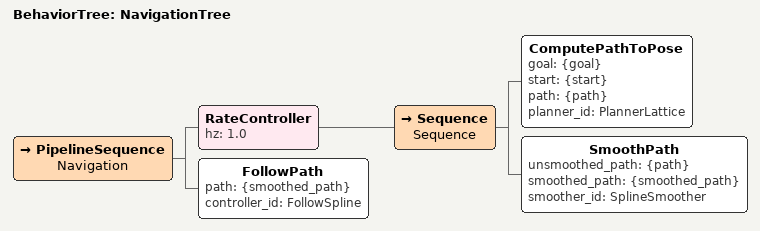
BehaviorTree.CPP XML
<root BTCPP_format="4" main_tree_to_execute="NavigationTree">

  <BehaviorTree ID="NavigationTree">
      <PipelineSequence name="Navigation">
        <RateController hz="1.0">
           <Sequence name="Sequence">
            <ComputePathToPose goal="{goal}" start="{start}" path="{path}" planner_id="PlannerLattice"/>
            <SmoothPath unsmoothed_path="{path}" smoothed_path="{smoothed_path}" smoother_id="SplineSmoother"/>
            </Sequence>
        </RateController>
          <FollowPath path="{smoothed_path}" controller_id="FollowSpline"/>
      </PipelineSequence>
  </BehaviorTree>

</root>
